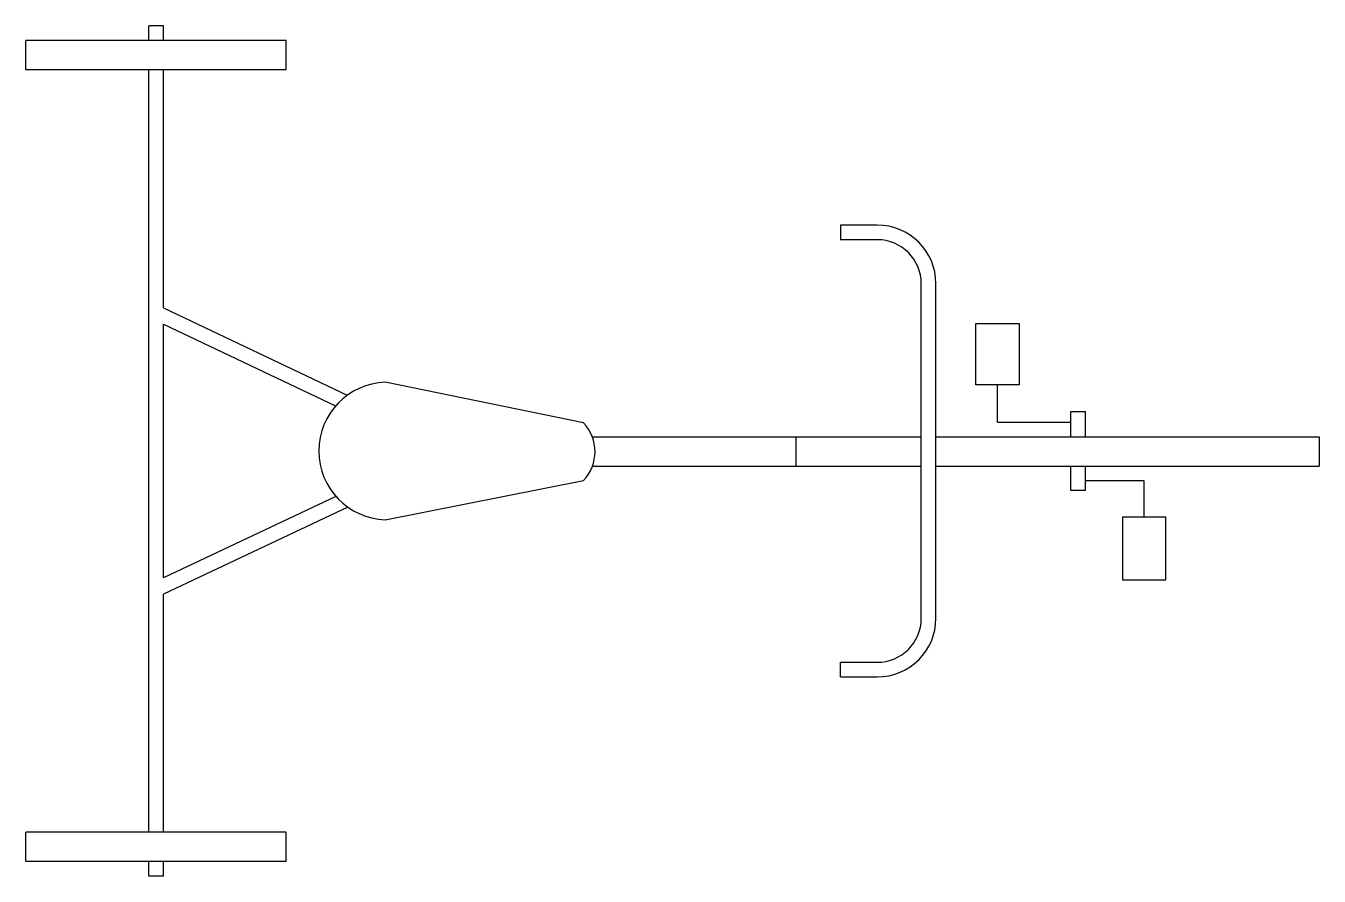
# Model space of a CAD drawing. Header units: millimetres. Extents: x -3211.27 to -3210.388, y 1776.339 to 1776.918.
import ezdxf

# ---------------------------------------------------------------- set-up
doc = ezdxf.new("R2010")
doc.units = ezdxf.units.MM
doc.header["$LTSCALE"] = 10
doc.layers.add('Veículos', color=2, linetype='Continuous')

msp = doc.modelspace()

# ---------------------------------------------------------------- linework, layer by layer
at = {"layer": 'Veículos'}
for p, q in [((-3211.18609, 1776.90847), (-3211.18609, 1776.91847)), ((-3211.17609, 1776.91847), (-3211.18609, 1776.91847)), ((-3211.17609, 1776.90847), (-3211.17609, 1776.91847)), ((-3211.26984, 1776.88847), (-3211.26984, 1776.90847)), ((-3211.09234, 1776.90847), (-3211.26984, 1776.90847)), ((-3211.09234, 1776.88847), (-3211.09234, 1776.90847)), ((-3211.09234, 1776.90847), (-3211.09234, 1776.90847)), ((-3211.09234, 1776.88847), (-3211.26984, 1776.88847)), ((-3211.18609, 1776.36858), (-3211.18609, 1776.88847)), ((-3211.17609, 1776.72613), (-3211.17609, 1776.88847)), ((-3211.09234, 1776.88847), (-3211.09234, 1776.88847)), ((-3210.71433, 1776.7826), (-3210.71433, 1776.7726)), ((-3210.68934, 1776.7826), (-3210.71433, 1776.7826)), ((-3210.68934, 1776.7726), (-3210.71433, 1776.7726)), ((-3210.65934, 1776.51445), (-3210.65934, 1776.7426)), ((-3210.64934, 1776.51445), (-3210.64934, 1776.7426)), ((-3211.17609, 1776.72613), (-3211.05073, 1776.66651)), ((-3211.17609, 1776.54196), (-3211.17609, 1776.71506)), ((-3211.17609, 1776.71506), (-3211.05869, 1776.65923)), ((-3210.62217, 1776.7155), (-3210.59258, 1776.7155)), ((-3210.62217, 1776.67359), (-3210.62217, 1776.7155)), ((-3210.59258, 1776.7155), (-3210.59258, 1776.67359)), ((-3210.88969, 1776.64775), (-3211.02479, 1776.67536)), ((-3210.59258, 1776.67359), (-3210.62217, 1776.67359)), ((-3210.60737, 1776.64811), (-3210.60737, 1776.67359)), ((-3210.55737, 1776.63811), (-3210.55737, 1776.65537)), ((-3210.55737, 1776.65537), (-3210.54737, 1776.65537)), ((-3210.54737, 1776.63811), (-3210.54737, 1776.65537)), ((-3210.60737, 1776.64811), (-3210.55737, 1776.64811)), ((-3210.88364, 1776.63811), (-3210.65934, 1776.63811)), ((-3210.74473, 1776.61811), (-3210.74473, 1776.63811)), ((-3210.74473, 1776.63811), (-3210.74473, 1776.63811)), ((-3210.64934, 1776.63811), (-3210.38809, 1776.63811)), ((-3210.38809, 1776.63811), (-3210.38809, 1776.61811)), ((-3210.38809, 1776.63811), (-3210.38809, 1776.63811)), ((-3210.88357, 1776.61811), (-3210.65934, 1776.61811)), ((-3210.74473, 1776.61811), (-3210.74473, 1776.61811)), ((-3210.64934, 1776.61811), (-3210.38809, 1776.61811)), ((-3210.55737, 1776.60168), (-3210.55737, 1776.61811)), ((-3210.54737, 1776.60168), (-3210.54737, 1776.61811)), ((-3210.38809, 1776.61811), (-3210.38809, 1776.61811)), ((-3211.02479, 1776.58168), (-3210.88969, 1776.60831)), ((-3210.54737, 1776.60168), (-3210.55737, 1776.60168)), ((-3210.50737, 1776.60811), (-3210.54737, 1776.60811)), ((-3210.50737, 1776.58346), (-3210.50737, 1776.60811)), ((-3211.05842, 1776.59751), (-3211.17609, 1776.54196)), ((-3211.05035, 1776.59027), (-3211.17609, 1776.5309)), ((-3210.49258, 1776.58346), (-3210.52217, 1776.58346)), ((-3210.52217, 1776.58346), (-3210.52217, 1776.54073)), ((-3210.49258, 1776.54073), (-3210.49258, 1776.58346)), ((-3210.52217, 1776.54073), (-3210.49258, 1776.54073)), ((-3211.17609, 1776.36858), (-3211.17609, 1776.5309)), ((-3210.71433, 1776.47445), (-3210.71433, 1776.48445)), ((-3210.71433, 1776.48445), (-3210.68934, 1776.48445)), ((-3210.71433, 1776.47445), (-3210.68934, 1776.47445)), ((-3211.26984, 1776.34858), (-3211.26984, 1776.36858)), ((-3211.09234, 1776.36858), (-3211.26984, 1776.36858)), ((-3211.09234, 1776.34858), (-3211.09234, 1776.36858)), ((-3211.09234, 1776.36858), (-3211.09234, 1776.36858)), ((-3211.09234, 1776.34858), (-3211.26984, 1776.34858)), ((-3211.18609, 1776.33858), (-3211.18609, 1776.34858)), ((-3211.17609, 1776.33858), (-3211.17609, 1776.34858)), ((-3211.09234, 1776.34858), (-3211.09234, 1776.34858)), ((-3211.17609, 1776.33858), (-3211.18609, 1776.33858))]:
    msp.add_line(p, q, dxfattribs=at)
for centre, radius, start, end in [((-3210.68934, 1776.7426), 0.04, 0, 90), ((-3210.68934, 1776.7426), 0.03, 0, 90), ((-3211.02329, 1776.62852), 0.04686, 91.83473, 268.16527), ((-3210.91039, 1776.62803), 0.02859, 316.37707, 43.62293), ((-3210.68934, 1776.51445), 0.04, 270, 0), ((-3210.68934, 1776.51445), 0.03, 270, 0)]:
    msp.add_arc(centre, radius, start, end, dxfattribs=at)

doc.saveas('drawing.dxf')
